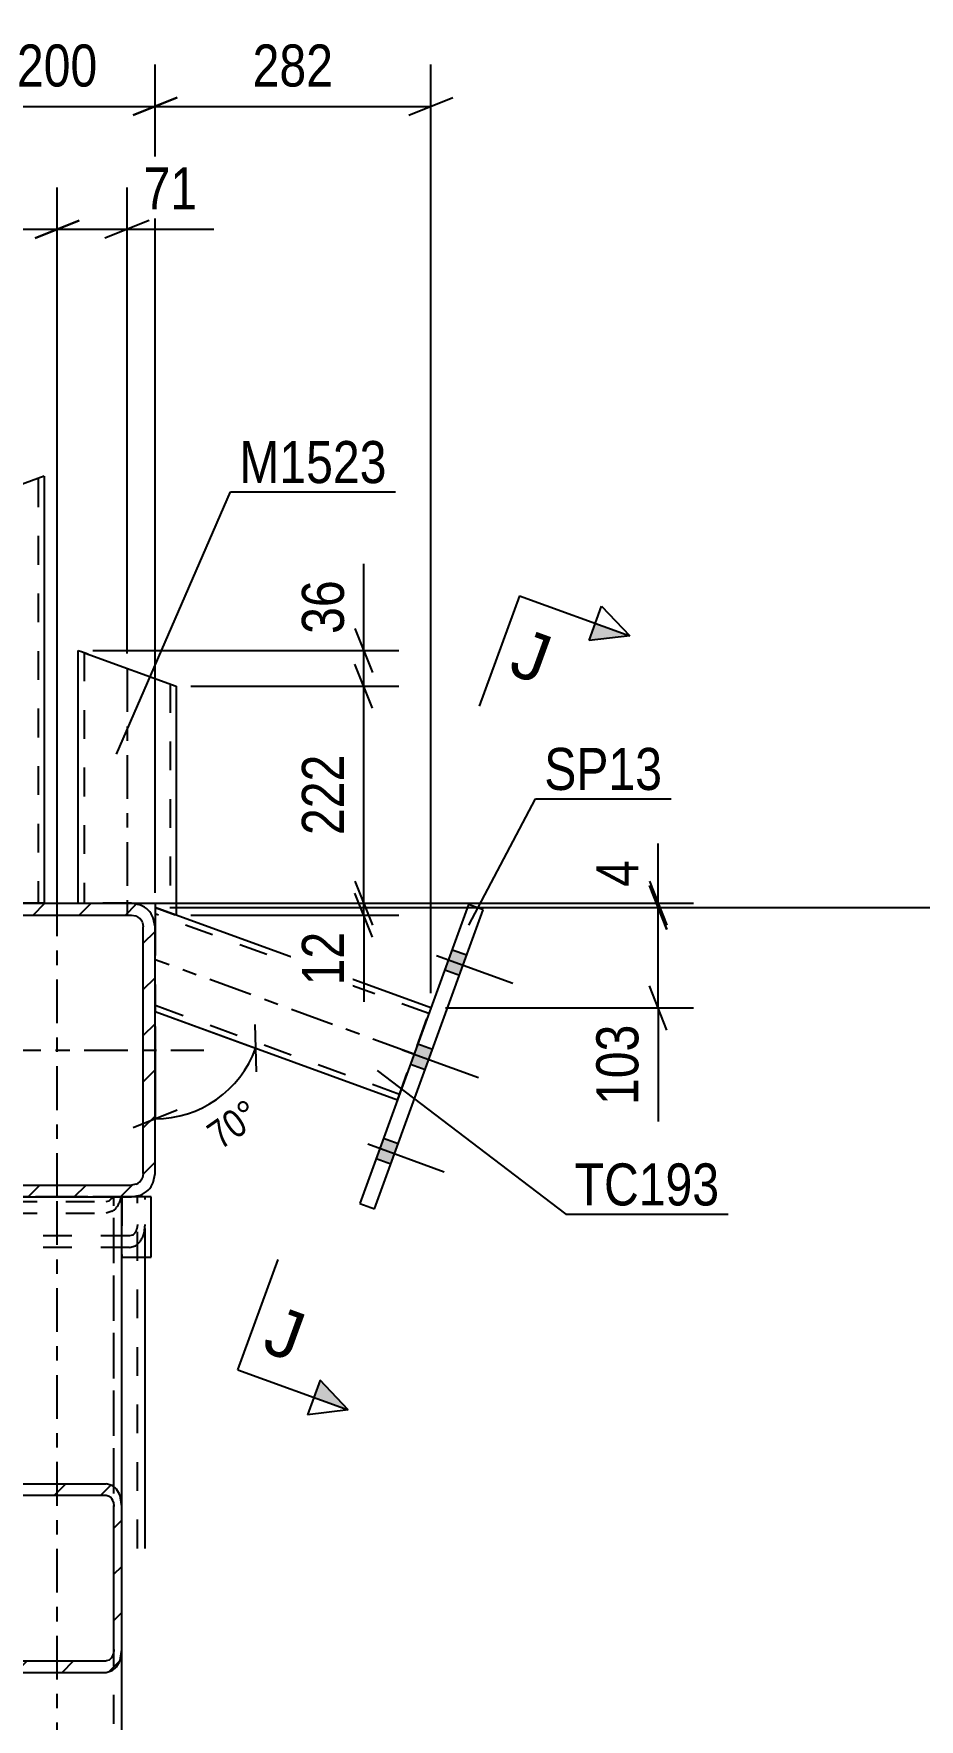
# Model space of a CAD drawing. Header units: millimetres. Extents: x -400 to 789, y -648 to 193.
# Drawn here: x -179.5 to -119.2, y -412.2 to -297.4 of the extents above; entities that cross this region are included whole.
import ezdxf

# ---------------------------------------------------------------- set-up
doc = ezdxf.new("R2010")
doc.units = ezdxf.units.MM
doc.linetypes.add('DXK_LINE_DOT2', pattern=[3.9198, 1.9599, -1.9599])
doc.linetypes.add('DXK_LINE_DOT3', pattern=[5.9187, 2.979, -0.9799, 0.9799, -0.9799])
doc.styles.add('Arial', font='ARIAL.TTF', dxfattribs={"height": 0.2})
doc.styles.add('Arial Narrow', font='ARIALN.TTF', dxfattribs={"height": 0.2})

# ---------------------------------------------------------------- blocks, each defined once
blk = doc.blocks.new('Bolt-392021936-7475 - 7466')
at = {"linetype": 'Continuous'}
for points in [[(-151.03, -359.79), (-151.53, -361.16), (-150.53, -361.53), (-150.03, -360.15)], [(-151.03, -359.79), (-151.53, -361.16), (-150.53, -361.53), (-150.03, -360.15)], [(-151.03, -359.79), (-151.53, -361.16), (-150.53, -361.53), (-150.03, -360.15)], [(-153.37, -366.21), (-153.87, -367.58), (-152.87, -367.95), (-152.36, -366.57)], [(-153.37, -366.21), (-153.87, -367.58), (-152.87, -367.95), (-152.36, -366.57)], [(-155.7, -372.63), (-156.21, -374.01), (-155.2, -374.37), (-154.7, -372.99)], [(-155.7, -372.63), (-156.21, -374.01), (-155.2, -374.37), (-154.7, -372.99)], [(-155.7, -372.63), (-156.21, -374.01), (-155.2, -374.37), (-154.7, -372.99)]]:
    blk.add_hatch(color=1, dxfattribs=at).paths.add_polyline_path(points)
at = {"color": 1, "linetype": 'Continuous'}
for p, q in [((-152.09, -360.18), (-146.9, -362.07)), ((-152.09, -360.18), (-146.9, -362.07)), ((-152.09, -360.18), (-146.9, -362.07)), ((-151.03, -359.79), (-150.03, -360.15)), ((-151.03, -359.79), (-150.03, -360.15)), ((-151.03, -359.79), (-150.03, -360.15)), ((-151.53, -361.16), (-150.53, -361.53)), ((-151.53, -361.16), (-150.53, -361.53)), ((-151.53, -361.16), (-150.53, -361.53)), ((-153.37, -366.21), (-152.36, -366.57)), ((-153.37, -366.21), (-152.36, -366.57)), ((-154.43, -366.6), (-149.23, -368.49)), ((-154.43, -366.6), (-149.23, -368.49)), ((-153.87, -367.58), (-152.87, -367.95)), ((-153.87, -367.58), (-152.87, -367.95)), ((-156.77, -373.02), (-151.57, -374.91)), ((-156.77, -373.02), (-151.57, -374.91)), ((-156.77, -373.02), (-151.57, -374.91)), ((-155.7, -372.63), (-154.7, -372.99)), ((-155.7, -372.63), (-154.7, -372.99)), ((-155.7, -372.63), (-154.7, -372.99)), ((-156.21, -374.01), (-155.2, -374.37)), ((-156.21, -374.01), (-155.2, -374.37)), ((-156.21, -374.01), (-155.2, -374.37))]:
    blk.add_line(p, q, dxfattribs=at)
blk = doc.blocks.new('Part-392021936-7538 - 7466')
at = {"color": 7, "linetype": 'DXK_LINE_DOT2'}
for p, q in [((-173.54, -376.63), (-182.34, -376.63)), ((-174.07, -569.3), (-174.07, -376.63)), ((-173.54, -407.45), (-173.54, -376.63))]:
    blk.add_line(p, q, dxfattribs=at)
at = {"color": 7, "linetype": 'DXK_LINE_DOT3'}
blk.add_line((-177.94, -569.3), (-177.94, -376.63), dxfattribs=at)
at = {"color": 2, "linetype": 'Continuous'}
blk.add_line((-173.54, -538.48), (-173.54, -407.45), dxfattribs=at)
blk = doc.blocks.new('Part-392021936-7705 - 7466')
at = {"linetype": 'Continuous'}
h = blk.add_hatch(dxfattribs=at)
h.set_pattern_fill('', scale=0.7, style=0, pattern_type=0)
h.set_pattern_definition([(45, (-182.3384, -407.4535), (-1.57154, 1.57154), [])])
h.paths.add_polyline_path([(-182.34, -397.72), (-182.34, -407.45), (-182.26, -408.05), (-182.03, -408.55), (-181.68, -408.89), (-181.27, -409.01), (-174.61, -409.01), (-174.2, -408.89), (-173.85, -408.55), (-173.62, -408.05), (-173.54, -407.45), (-173.54, -397.72), (-173.62, -397.13), (-173.85, -396.62), (-174.2, -396.28), (-174.61, -396.17), (-181.27, -396.17), (-181.68, -396.28), (-182.03, -396.62), (-182.26, -397.13)])
h.paths.add_polyline_path([(-181.65, -397.17), (-181.48, -397), (-181.27, -396.94), (-174.61, -396.94), (-174.4, -397), (-174.23, -397.17), (-174.11, -397.42), (-174.07, -397.72), (-174.07, -407.45), (-174.11, -407.75), (-174.23, -408), (-174.4, -408.17), (-174.61, -408.23), (-181.27, -408.23), (-181.48, -408.17), (-181.65, -408), (-181.76, -407.75), (-181.81, -407.45), (-181.81, -397.72), (-181.76, -397.42)])
at = {"color": 2, "linetype": 'Continuous'}
for p, q in [((-182.34, -397.72), (-182.34, -376.63)), ((-173.54, -397.72), (-173.54, -376.63)), ((-182.26, -397.13), (-182.34, -397.72)), ((-181.27, -396.17), (-181.68, -396.28)), ((-181.48, -397), (-181.27, -396.94)), ((-181.27, -396.17), (-174.61, -396.17)), ((-181.27, -396.94), (-174.61, -396.94)), ((-174.2, -396.28), (-174.61, -396.17)), ((-174.61, -396.94), (-174.4, -397)), ((-173.54, -397.72), (-173.62, -397.13)), ((-182.34, -407.45), (-182.34, -397.72)), ((-181.81, -397.72), (-181.76, -397.42)), ((-181.81, -407.45), (-181.81, -397.72)), ((-174.11, -397.42), (-174.07, -397.72)), ((-174.07, -407.45), (-174.07, -397.72)), ((-173.54, -407.45), (-173.54, -397.72)), ((-182.34, -407.45), (-182.26, -408.05)), ((-181.76, -407.75), (-181.81, -407.45)), ((-174.07, -407.45), (-174.11, -407.75)), ((-173.62, -408.05), (-173.54, -407.45)), ((-181.27, -408.23), (-181.48, -408.17)), ((-181.27, -408.23), (-174.61, -408.23)), ((-174.4, -408.17), (-174.61, -408.23)), ((-181.68, -408.89), (-181.27, -409.01)), ((-181.27, -409.01), (-174.61, -409.01)), ((-174.61, -409.01), (-174.2, -408.89))]:
    blk.add_line(p, q, dxfattribs=at)
at = {"color": 7, "linetype": 'DXK_LINE_DOT2'}
for p, q in [((-173.54, -376.63), (-182.34, -376.63)), ((-182.26, -376.77), (-182.28, -376.63)), ((-181.81, -407.45), (-181.81, -376.63)), ((-181.69, -376.63), (-181.65, -376.73)), ((-181.27, -377.73), (-181.68, -377.61)), ((-181.65, -376.73), (-181.48, -376.9)), ((-181.48, -376.9), (-181.27, -376.95)), ((-181.27, -376.95), (-174.61, -376.95)), ((-174.61, -376.95), (-174.4, -376.9)), ((-174.2, -377.61), (-174.61, -377.73)), ((-174.4, -376.9), (-174.23, -376.73)), ((-174.23, -376.73), (-174.18, -376.63)), ((-174.07, -407.45), (-174.07, -376.63)), ((-173.6, -376.63), (-173.62, -376.77)), ((-181.27, -377.73), (-174.61, -377.73)), ((-182.34, -407.45), (-182.34, -397.72)), ((-173.54, -407.45), (-173.54, -397.72))]:
    blk.add_line(p, q, dxfattribs=at)
for centre, start, end in [((-180.88, -376.45), 193.2949, 235.5336), ((-175, -376.45), 304.4664, 346.7051)]:
    blk.add_arc(centre, 1.42, start, end, dxfattribs=at)
at = {"color": 2, "linetype": 'Continuous'}
for centre, radius, start, end in [((-180.88, -397.45), 1.42, 124.4664, 166.7051), ((-181.07, -397.59), 0.709, 124.4664, 166.7051), ((-174.8, -397.59), 0.709, 13.2949, 55.5336), ((-175, -397.45), 1.42, 13.2949, 55.5336), ((-180.88, -407.72), 1.42, 193.2949, 235.5336), ((-181.07, -407.59), 0.709, 193.2949, 235.5336), ((-174.8, -407.59), 0.709, 304.4664, 346.7051), ((-175, -407.72), 1.42, 304.4664, 346.7051)]:
    blk.add_arc(centre, radius, start, end, dxfattribs=at)
blk = doc.blocks.new('Part-392021936-7567 - 7466')
at = {"color": 2, "linetype": 'Continuous'}
for p, q in [((-171.27, -356.92), (-171.27, -357.77)), ((-171.27, -357.77), (-171.27, -358.23)), ((-152.48, -363.76), (-169.84, -357.44)), ((-154.76, -370.03), (-171.27, -364.02))]:
    blk.add_line(p, q, dxfattribs=at)
at = {"color": 7, "linetype": 'DXK_LINE_DOT2'}
for p, q in [((-169.84, -357.44), (-171.27, -356.92)), ((-171.27, -356.92), (-171.27, -356.99)), ((-171.27, -356.99), (-171.27, -357.17)), ((-152.61, -364.14), (-171.27, -357.35)), ((-171.27, -358.23), (-171.27, -364.02)), ((-154.62, -369.65), (-171.27, -363.59)), ((-154.76, -370.03), (-152.48, -363.76))]:
    blk.add_line(p, q, dxfattribs=at)
at = {"color": 7, "linetype": 'DXK_LINE_DOT3'}
blk.add_line((-153.62, -366.9), (-171.27, -360.47), dxfattribs=at)
blk = doc.blocks.new('Part-392021936-7572 - 7466')
at = {"color": 2, "linetype": 'Continuous'}
for p, q in [((-149.91, -356.72), (-157.32, -377.08)), ((-148.91, -357.08), (-149.91, -356.72)), ((-156.32, -377.44), (-148.91, -357.08)), ((-157.32, -377.08), (-156.32, -377.44))]:
    blk.add_line(p, q, dxfattribs=at)
blk = doc.blocks.new('Part-392021936-31982 - 7466')
at = {"color": 2, "linetype": 'Continuous'}
for p, q in [((-176.51, -356.63), (-176.51, -339.41)), ((-176.51, -339.41), (-176.45, -339.43)), ((-176.45, -339.43), (-176.28, -339.49)), ((-176.28, -339.49), (-175.71, -339.7)), ((-175.71, -339.7), (-169.84, -341.84)), ((-169.84, -341.84), (-169.84, -357.44)), ((-172.87, -356.63), (-171.27, -356.63)), ((-171.27, -356.63), (-171.27, -356.92)), ((-171.27, -356.92), (-169.9, -357.42)), ((-169.84, -357.44), (-169.9, -357.42))]:
    blk.add_line(p, q, dxfattribs=at)
at = {"color": 7, "linetype": 'DXK_LINE_DOT2'}
for p, q in [((-176.28, -339.49), (-175.86, -339.64)), ((-176.11, -339.55), (-176.11, -356.63)), ((-176.11, -339.55), (-176.08, -339.57)), ((-176.02, -339.59), (-175.71, -339.7)), ((-170.24, -341.69), (-170.24, -357.3)), ((-172.87, -356.63), (-176.51, -356.63))]:
    blk.add_line(p, q, dxfattribs=at)
at = {"color": 7, "linetype": 'DXK_LINE_DOT3'}
blk.add_line((-173.18, -340.62), (-173.18, -357.44), dxfattribs=at)
blk = doc.blocks.new('Part-392021936-7577 - 7466')
at = {"linetype": 'Continuous'}
h = blk.add_hatch(dxfattribs=at)
h.set_pattern_fill('', scale=0.7, style=0, pattern_type=0)
h.set_pattern_definition([(45, (-184.605, -375.0314), (-1.57154, 1.57154), [])])
h.paths.add_polyline_path([(-184.61, -358.23), (-184.61, -375.03), (-184.48, -375.64), (-184.14, -376.16), (-183.62, -376.51), (-183.01, -376.63), (-172.87, -376.63), (-172.26, -376.51), (-171.74, -376.16), (-171.39, -375.64), (-171.27, -375.03), (-171.27, -358.23), (-171.39, -357.62), (-171.74, -357.1), (-172.26, -356.75), (-172.87, -356.63), (-183.01, -356.63), (-183.62, -356.75), (-184.14, -357.1), (-184.48, -357.62)])
h.paths.add_polyline_path([(-183.57, -357.67), (-183.31, -357.49), (-183.01, -357.43), (-172.87, -357.43), (-172.57, -357.49), (-172.31, -357.67), (-172.13, -357.93), (-172.07, -358.23), (-172.07, -375.03), (-172.13, -375.34), (-172.31, -375.6), (-172.57, -375.77), (-172.87, -375.83), (-183.01, -375.83), (-183.31, -375.77), (-183.57, -375.6), (-183.74, -375.34), (-183.81, -375.03), (-183.81, -358.23), (-183.74, -357.93)])
at = {"color": 2, "linetype": 'Continuous'}
for p, q in [((-183.01, -356.63), (-183.62, -356.75)), ((-183.01, -356.63), (-172.87, -356.63)), ((-172.26, -356.75), (-172.87, -356.63)), ((-184.48, -357.62), (-184.61, -358.23)), ((-183.81, -358.23), (-183.74, -357.93)), ((-183.31, -357.49), (-183.01, -357.43)), ((-183.01, -357.43), (-172.87, -357.43)), ((-172.87, -357.43), (-172.57, -357.49)), ((-172.13, -357.93), (-172.07, -358.23)), ((-171.27, -358.23), (-171.39, -357.62)), ((-184.61, -375.03), (-184.61, -358.23)), ((-183.81, -375.03), (-183.81, -358.23)), ((-172.07, -375.03), (-172.07, -358.23)), ((-171.27, -375.03), (-171.27, -358.23)), ((-184.61, -375.03), (-184.48, -375.64)), ((-183.74, -375.34), (-183.81, -375.03)), ((-172.07, -375.03), (-172.13, -375.34)), ((-171.39, -375.64), (-171.27, -375.03)), ((-183.62, -376.51), (-183.01, -376.63)), ((-183.01, -375.83), (-183.31, -375.77)), ((-183.01, -375.83), (-172.87, -375.83)), ((-172.57, -375.77), (-172.87, -375.83)), ((-172.87, -376.63), (-172.26, -376.51)), ((-183.01, -376.63), (-172.87, -376.63))]:
    blk.add_line(p, q, dxfattribs=at)
at = {"color": 7, "linetype": 'DXK_LINE_DOT3'}
for p, q in [((-177.94, -376.63), (-177.94, -356.63)), ((-187.94, -366.63), (-167.94, -366.63))]:
    blk.add_line(p, q, dxfattribs=at)
at = {"color": 2, "linetype": 'Continuous'}
for centre, radius, start, end in [((-183.01, -358.23), 1.6, 112.5, 157.5), ((-172.87, -358.23), 1.6, 22.5, 67.5), ((-183.01, -358.23), 0.8, 112.5, 157.5), ((-172.87, -358.23), 0.8, 22.5, 67.5), ((-183.01, -375.03), 0.8, 202.5, 247.5), ((-172.87, -375.03), 0.8, 292.5, 337.5), ((-183.01, -375.03), 1.6, 202.5, 247.5), ((-172.87, -375.03), 1.6, 292.5, 337.5)]:
    blk.add_arc(centre, radius, start, end, dxfattribs=at)
blk = doc.blocks.new('Part-392021936-21471 - 7466')
at = {"color": 7, "linetype": 'DXK_LINE_DOT2'}
for p, q in [((-172.87, -376.63), (-173.54, -376.63)), ((-173.54, -376.63), (-173.54, -380.73))]:
    blk.add_line(p, q, dxfattribs=at)
at = {"color": 2, "linetype": 'Continuous'}
for p, q in [((-171.54, -376.63), (-172.87, -376.63)), ((-171.54, -380.73), (-171.54, -376.63)), ((-173.54, -380.73), (-171.54, -380.73))]:
    blk.add_line(p, q, dxfattribs=at)
blk = doc.blocks.new('Part-392021936-7703 - 7466')
at = {"color": 7, "linetype": 'DXK_LINE_DOT2'}
for p, q in [((-171.94, -376.63), (-183.94, -376.63)), ((-183.94, -376.63), (-183.94, -380.73)), ((-183.41, -400.57), (-183.41, -376.63)), ((-172.47, -400.57), (-172.47, -376.63)), ((-171.94, -380.73), (-171.94, -376.63)), ((-183.94, -378.51), (-183.86, -379.11)), ((-183.36, -378.81), (-183.41, -378.51)), ((-172.47, -378.51), (-172.51, -378.81)), ((-172.02, -379.11), (-171.94, -378.51)), ((-183.28, -379.95), (-182.87, -380.07)), ((-182.87, -379.29), (-183.08, -379.23)), ((-173.01, -379.29), (-182.87, -379.29)), ((-172.8, -379.23), (-173.01, -379.29)), ((-173.01, -380.07), (-172.6, -379.95)), ((-173.01, -380.07), (-182.87, -380.07))]:
    blk.add_line(p, q, dxfattribs=at)
at = {"color": 2, "linetype": 'Continuous'}
for p, q in [((-183.94, -400.57), (-183.94, -380.73)), ((-171.94, -400.57), (-171.94, -380.73))]:
    blk.add_line(p, q, dxfattribs=at)
at = {"color": 7, "linetype": 'DXK_LINE_DOT2'}
for centre, radius, start, end in [((-182.67, -378.65), 0.709, 193.2949, 235.5336), ((-173.2, -378.65), 0.709, 304.4664, 346.7051), ((-182.48, -378.78), 1.42, 193.2949, 235.5336), ((-173.4, -378.78), 1.42, 304.4664, 346.7051)]:
    blk.add_arc(centre, radius, start, end, dxfattribs=at)
blk = doc.blocks.new('Part-392021936-31983 - 7466')
at = {"color": 2, "linetype": 'Continuous'}
for p, q in [((-178.83, -327.54), (-185.5, -329.97)), ((-178.83, -327.54), (-178.83, -356.63)), ((-185.5, -329.97), (-185.5, -357.25)), ((-185.5, -357.25), (-184.61, -356.92)), ((-184.61, -356.92), (-184.61, -356.63)), ((-184.61, -356.63), (-183.01, -356.63))]:
    blk.add_line(p, q, dxfattribs=at)
at = {"color": 7, "linetype": 'DXK_LINE_DOT2'}
for p, q in [((-179.23, -327.69), (-179.23, -356.63)), ((-185.1, -329.82), (-185.06, -329.81)), ((-185.1, -329.82), (-185.1, -357.1)), ((-178.83, -356.63), (-183.01, -356.63))]:
    blk.add_line(p, q, dxfattribs=at)
at = {"color": 7, "linetype": 'DXK_LINE_DOT3'}
blk.add_line((-182.16, -328.76), (-182.16, -357.25), dxfattribs=at)
blk = doc.blocks.new('AngleDimension-392021936-7800 - 7466')
at = {"color": 7, "linetype": 'Continuous'}
for p, q in [((-164.42, -366.51), (-171.27, -364.02)), ((-171.27, -371.3), (-171.27, -364.02)), ((-171.27, -365.02), (-171.27, -371.3)), ((-164.48, -364.89), (-164.37, -368.12)), ((-172.77, -371.9), (-169.77, -370.7))]:
    blk.add_line(p, q, dxfattribs=at)
blk.add_arc((-171.27, -364.02), 7.29, 270, 340, dxfattribs=at)
at = {"color": 0}
blk.add_wipeout([(-163.38, -371.54), (-164.98, -369.24), (-168.51, -371.71), (-166.91, -374.01)], dxfattribs=at)
at = {"color": 3, "style": 'Arial Narrow'}
blk.add_text('70°', height=1.909, rotation=35.002, dxfattribs=at).set_placement((-166.81, -373.45))
blk = doc.blocks.new('StraightDimension-392021936-7901 - 7466')
at = {"color": 7, "linetype": 'Continuous'}
blk.add_line((-170.27, -356.92), (-109.54, -356.92), dxfattribs=at)
blk = doc.blocks.new('StraightDimension-392021936-7919 - 7466')
at = {"color": 7, "linetype": 'Continuous'}
for p, q in [((-137.59, -355.42), (-136.39, -358.42)), ((-170.27, -356.92), (-134.59, -356.92)), ((-136.99, -363.76), (-136.99, -356.92)), ((-136.39, -365.26), (-137.59, -362.26)), ((-151.48, -363.76), (-134.59, -363.76)), ((-136.99, -363.76), (-136.99, -371.5)), ((-136.99, -363.76), (-136.99, -371.5))]:
    blk.add_line(p, q, dxfattribs=at)
at = {"color": 0}
blk.add_wipeout([(-137.74, -364.29), (-141.94, -364.29), (-141.94, -370.97), (-137.74, -370.97)], dxfattribs=at)
at = {"color": 3, "style": 'Arial Narrow'}
blk.add_text('103', height=2.863, rotation=90.0002, dxfattribs=at).set_placement((-138.34, -370.37))
blk = doc.blocks.new('StraightDimension-392021936-7929 - 7466')
at = {"color": 7, "linetype": 'Continuous'}
for p, q in [((-136.99, -356.63), (-136.99, -352.55)), ((-136.99, -356.63), (-136.99, -352.55)), ((-137.59, -355.13), (-136.39, -358.13)), ((-136.39, -358.42), (-137.59, -355.42)), ((-171.87, -356.63), (-134.59, -356.63)), ((-170.27, -356.92), (-134.59, -356.92)), ((-136.99, -356.92), (-136.99, -356.63))]:
    blk.add_line(p, q, dxfattribs=at)
at = {"color": 0}
blk.add_wipeout([(-137.74, -353.08), (-141.94, -353.08), (-141.94, -356.11), (-137.74, -356.11)], dxfattribs=at)
at = {"color": 3, "style": 'Arial Narrow'}
blk.add_text('4', height=2.86, rotation=90.0002, dxfattribs=at).set_placement((-138.34, -355.51))
blk = doc.blocks.new('StraightDimension-392021936-39325 - 7466')
at = {"color": 7, "linetype": 'Continuous'}
for p, q in [((-171.27, -355.92), (-171.27, -299.5)), ((-152.48, -362.76), (-152.48, -299.5)), ((-169.77, -301.75), (-172.77, -302.95)), ((-153.98, -302.95), (-150.98, -301.75)), ((-171.27, -302.35), (-152.48, -302.35))]:
    blk.add_line(p, q, dxfattribs=at)
at = {"color": 0}
blk.add_wipeout([(-158.53, -301.6), (-158.53, -297.4), (-165.22, -297.4), (-165.22, -301.6)], dxfattribs=at)
at = {"color": 3, "style": 'Arial Narrow'}
blk.add_text('282', height=2.863, dxfattribs=at).set_placement((-164.62, -301))
blk = doc.blocks.new('StraightDimension-392021936-39326 - 7466')
at = {"color": 7, "linetype": 'Continuous'}
for p, q in [((-184.61, -355.92), (-184.61, -299.5)), ((-171.27, -355.92), (-171.27, -299.5)), ((-183.11, -301.75), (-186.11, -302.95)), ((-172.77, -302.95), (-169.77, -301.75)), ((-184.61, -302.35), (-171.27, -302.35))]:
    blk.add_line(p, q, dxfattribs=at)
at = {"color": 0}
blk.add_wipeout([(-174.6, -301.6), (-174.6, -297.4), (-181.28, -297.4), (-181.28, -301.6)], dxfattribs=at)
at = {"color": 3, "style": 'Arial Narrow'}
blk.add_text('200', height=2.863, dxfattribs=at).set_placement((-180.68, -301))
blk = doc.blocks.new('StraightDimension-392021936-39635 - 7466')
at = {"color": 7, "linetype": 'Continuous'}
for p, q in [((-177.94, -358.76), (-177.94, -307.87)), ((-173.18, -339.62), (-173.18, -307.87)), ((-179.44, -311.32), (-176.44, -310.12)), ((-177.94, -310.72), (-173.18, -310.72)), ((-171.68, -310.12), (-174.68, -311.32)), ((-173.18, -310.72), (-167.27, -310.72)), ((-173.18, -310.72), (-167.27, -310.72))]:
    blk.add_line(p, q, dxfattribs=at)
at = {"color": 0}
blk.add_wipeout([(-167.8, -309.97), (-167.8, -305.77), (-172.65, -305.77), (-172.65, -309.97)], dxfattribs=at)
at = {"color": 3, "style": 'Arial Narrow'}
blk.add_text('71', height=2.863, dxfattribs=at).set_placement((-172.05, -309.37))
blk = doc.blocks.new('StraightDimension-392021936-39636 - 7466')
at = {"color": 7, "linetype": 'Continuous'}
for p, q in [((-182.16, -327.75), (-182.16, -307.87)), ((-177.94, -358.76), (-177.94, -307.87)), ((-182.16, -310.72), (-188.07, -310.72)), ((-182.16, -310.72), (-188.07, -310.72)), ((-183.66, -311.32), (-180.66, -310.12)), ((-182.16, -310.72), (-177.94, -310.72)), ((-176.44, -310.12), (-179.44, -311.32))]:
    blk.add_line(p, q, dxfattribs=at)
at = {"color": 0}
blk.add_wipeout([(-182.69, -309.97), (-182.69, -305.77), (-187.54, -305.77), (-187.54, -309.97)], dxfattribs=at)
at = {"color": 3, "style": 'Arial Narrow'}
blk.add_text('63', height=2.863, dxfattribs=at).set_placement((-186.94, -309.37))
blk = doc.blocks.new('StraightDimension-392021936-39664 - 7466')
at = {"color": 7, "linetype": 'Continuous'}
for p, q in [((-157.05, -339.41), (-157.05, -333.5)), ((-157.05, -339.41), (-157.05, -333.5)), ((-157.65, -337.91), (-156.45, -340.91)), ((-175.51, -339.41), (-154.65, -339.41)), ((-157.05, -341.84), (-157.05, -339.41)), ((-156.45, -343.34), (-157.65, -340.34)), ((-168.84, -341.84), (-154.65, -341.84))]:
    blk.add_line(p, q, dxfattribs=at)
at = {"color": 0}
blk.add_wipeout([(-157.8, -334.03), (-162, -334.03), (-162, -338.88), (-157.8, -338.88)], dxfattribs=at)
at = {"color": 3, "style": 'Arial Narrow'}
blk.add_text('36', height=2.863, rotation=90.0002, dxfattribs=at).set_placement((-158.4, -338.28))
blk = doc.blocks.new('StraightDimension-392021936-39665 - 7466')
at = {"color": 7, "linetype": 'Continuous'}
for p, q in [((-156.45, -343.34), (-157.65, -340.34)), ((-168.84, -341.84), (-154.65, -341.84)), ((-157.05, -356.63), (-157.05, -341.84)), ((-157.65, -355.13), (-156.45, -358.13)), ((-170.27, -356.63), (-154.65, -356.63))]:
    blk.add_line(p, q, dxfattribs=at)
at = {"color": 0}
blk.add_wipeout([(-157.8, -345.89), (-162, -345.89), (-162, -352.58), (-157.8, -352.58)], dxfattribs=at)
at = {"color": 3, "style": 'Arial Narrow'}
blk.add_text('222', height=2.863, rotation=90.0002, dxfattribs=at).set_placement((-158.4, -351.98))
blk = doc.blocks.new('StraightDimension-392021936-39666 - 7466')
at = {"color": 7, "linetype": 'Continuous'}
for p, q in [((-157.65, -355.13), (-156.45, -358.13)), ((-170.27, -356.63), (-154.65, -356.63)), ((-156.45, -358.94), (-157.65, -355.94)), ((-157.05, -357.44), (-157.05, -356.63)), ((-168.84, -357.44), (-154.65, -357.44)), ((-157.05, -357.44), (-157.05, -363.35)), ((-157.05, -357.44), (-157.05, -363.35))]:
    blk.add_line(p, q, dxfattribs=at)
at = {"color": 0}
blk.add_wipeout([(-157.8, -357.97), (-162, -357.97), (-162, -362.82), (-157.8, -362.82)], dxfattribs=at)
at = {"color": 3, "style": 'Arial Narrow'}
blk.add_text('12', height=2.863, rotation=90.0002, dxfattribs=at).set_placement((-158.4, -362.22))
blk = doc.blocks.new('Mark-392021936-32093 - 7466')
at = {"color": 30, "linetype": 'Continuous'}
for p, q in [((-173.89, -346.47), (-166.13, -328.61)), ((-166.13, -328.61), (-154.88, -328.61))]:
    blk.add_line(p, q, dxfattribs=at)
at = {"color": 0}
blk.add_wipeout([(-155.48, -328.01), (-155.48, -325.01), (-165.53, -325.01), (-165.53, -328.01)], dxfattribs=at)
blk.add_wipeout([(-155.48, -328.01), (-155.48, -325.01), (-165.53, -325.01), (-165.53, -328.01)], dxfattribs=at)
at = {"color": 3, "style": 'Arial Narrow'}
blk.add_text('M1523', height=2.863, dxfattribs=at).set_placement((-165.53, -328.01))
blk = doc.blocks.new('Mark-392021936-7563 - 7466')
at = {"color": 30, "linetype": 'Continuous'}
for p, q in [((-156.13, -368.02), (-143.28, -377.81)), ((-143.28, -377.81), (-132.22, -377.81))]:
    blk.add_line(p, q, dxfattribs=at)
at = {"color": 0}
blk.add_wipeout([(-132.82, -377.21), (-132.82, -374.21), (-142.68, -374.21), (-142.68, -377.21)], dxfattribs=at)
blk.add_wipeout([(-132.82, -377.21), (-132.82, -374.21), (-142.68, -374.21), (-142.68, -377.21)], dxfattribs=at)
at = {"color": 3, "style": 'Arial Narrow'}
blk.add_text('TC193', height=2.863, dxfattribs=at).set_placement((-142.68, -377.21))
blk = doc.blocks.new('Mark-392021936-7568 - 7466')
at = {"color": 30, "linetype": 'Continuous'}
for p, q in [((-149.88, -358.12), (-145.35, -349.51)), ((-145.35, -349.51), (-136.11, -349.51))]:
    blk.add_line(p, q, dxfattribs=at)
at = {"color": 0}
blk.add_wipeout([(-136.71, -348.91), (-136.71, -345.91), (-144.75, -345.91), (-144.75, -348.91)], dxfattribs=at)
blk.add_wipeout([(-136.71, -348.91), (-136.71, -345.91), (-144.75, -345.91), (-144.75, -348.91)], dxfattribs=at)
at = {"color": 3, "style": 'Arial Narrow'}
blk.add_text('SP13', height=2.863, dxfattribs=at).set_placement((-144.75, -348.91))
blk = doc.blocks.new('SectionMark-392021936-17268 - 7466')
at = {"linetype": 'Continuous'}
for points in [[(-141.7, -338.74), (-141.27, -337.56), (-138.92, -338.42)], [(-160.46, -390.28), (-160.03, -389.11), (-158.11, -391.14)]]:
    blk.add_hatch(color=6, dxfattribs=at).paths.add_polyline_path(points)
at = {"color": 6, "linetype": 'Continuous'}
for p, q in [((-141.7, -338.74), (-140.85, -336.39)), ((-140.85, -336.39), (-138.92, -338.42)), ((-138.92, -338.42), (-141.7, -338.74)), ((-160.03, -389.11), (-160.89, -391.46)), ((-158.11, -391.14), (-160.03, -389.11)), ((-158.11, -391.14), (-160.89, -391.46))]:
    blk.add_line(p, q, dxfattribs=at)
at = {"color": 0, "linetype": 'Continuous'}
for points in [[(-145.1, -341.76), (-143.91, -338.47), (-146.1, -337.67), (-147.3, -340.96)], [(-161.9, -387.9), (-160.7, -384.61), (-162.89, -383.81), (-164.09, -387.1)]]:
    blk.add_wipeout(points, dxfattribs=at)
at = {"color": 6, "linetype": 'Continuous'}
for p, q in [((-146.44, -335.68), (-149.18, -343.2)), ((-146.44, -335.68), (-138.92, -338.42)), ((-165.63, -388.4), (-162.89, -380.88)), ((-165.63, -388.4), (-158.11, -391.14))]:
    blk.add_line(p, q, dxfattribs=at)
at = {"color": 3, "linetype": 'Continuous', "style": 'Arial'}
for p in [(-147.3, -340.96), (-164.09, -387.1)]:
    blk.add_text('J', height=3.34, rotation=-20.002, dxfattribs=at).set_placement(p)

msp = doc.modelspace()

# ---------------------------------------------------------------- block references
for name in ['Part-392021936-31983 - 7466', 'Part-392021936-31982 - 7466', 'Part-392021936-7577 - 7466', 'Part-392021936-7567 - 7466', 'Part-392021936-7572 - 7466', 'Bolt-392021936-7475 - 7466', 'Part-392021936-7703 - 7466', 'Part-392021936-7538 - 7466', 'Part-392021936-7705 - 7466', 'Part-392021936-21471 - 7466']:
    msp.add_blockref(name, (0, 0))

# ---------------------------------------------------------------- next in the draw order: block references
msp.add_blockref('AngleDimension-392021936-7800 - 7466', (0, 0))

# ---------------------------------------------------------------- next in the draw order: block references
msp.add_blockref('StraightDimension-392021936-7901 - 7466', (0, 0))

# ---------------------------------------------------------------- next in the draw order: block references
msp.add_blockref('StraightDimension-392021936-7919 - 7466', (0, 0))

# ---------------------------------------------------------------- next in the draw order: block references
for name in ['StraightDimension-392021936-7929 - 7466', 'Mark-392021936-7563 - 7466']:
    msp.add_blockref(name, (0, 0))

# ---------------------------------------------------------------- next in the draw order: block references
for name in ['StraightDimension-392021936-39325 - 7466', 'Mark-392021936-7568 - 7466']:
    msp.add_blockref(name, (0, 0))

# ---------------------------------------------------------------- next in the draw order: block references
msp.add_blockref('StraightDimension-392021936-39326 - 7466', (0, 0))

# ---------------------------------------------------------------- next in the draw order: block references
msp.add_blockref('StraightDimension-392021936-39635 - 7466', (0, 0))

# ---------------------------------------------------------------- next in the draw order: block references
for name in ['StraightDimension-392021936-39636 - 7466', 'StraightDimension-392021936-39664 - 7466']:
    msp.add_blockref(name, (0, 0))

# ---------------------------------------------------------------- next in the draw order: block references
msp.add_blockref('StraightDimension-392021936-39665 - 7466', (0, 0))

# ---------------------------------------------------------------- next in the draw order: block references
for name in ['Mark-392021936-32093 - 7466', 'StraightDimension-392021936-39666 - 7466']:
    msp.add_blockref(name, (0, 0))

# ---------------------------------------------------------------- next in the draw order: block references
msp.add_blockref('SectionMark-392021936-17268 - 7466', (0, 0))

doc.saveas('drawing.dxf')
